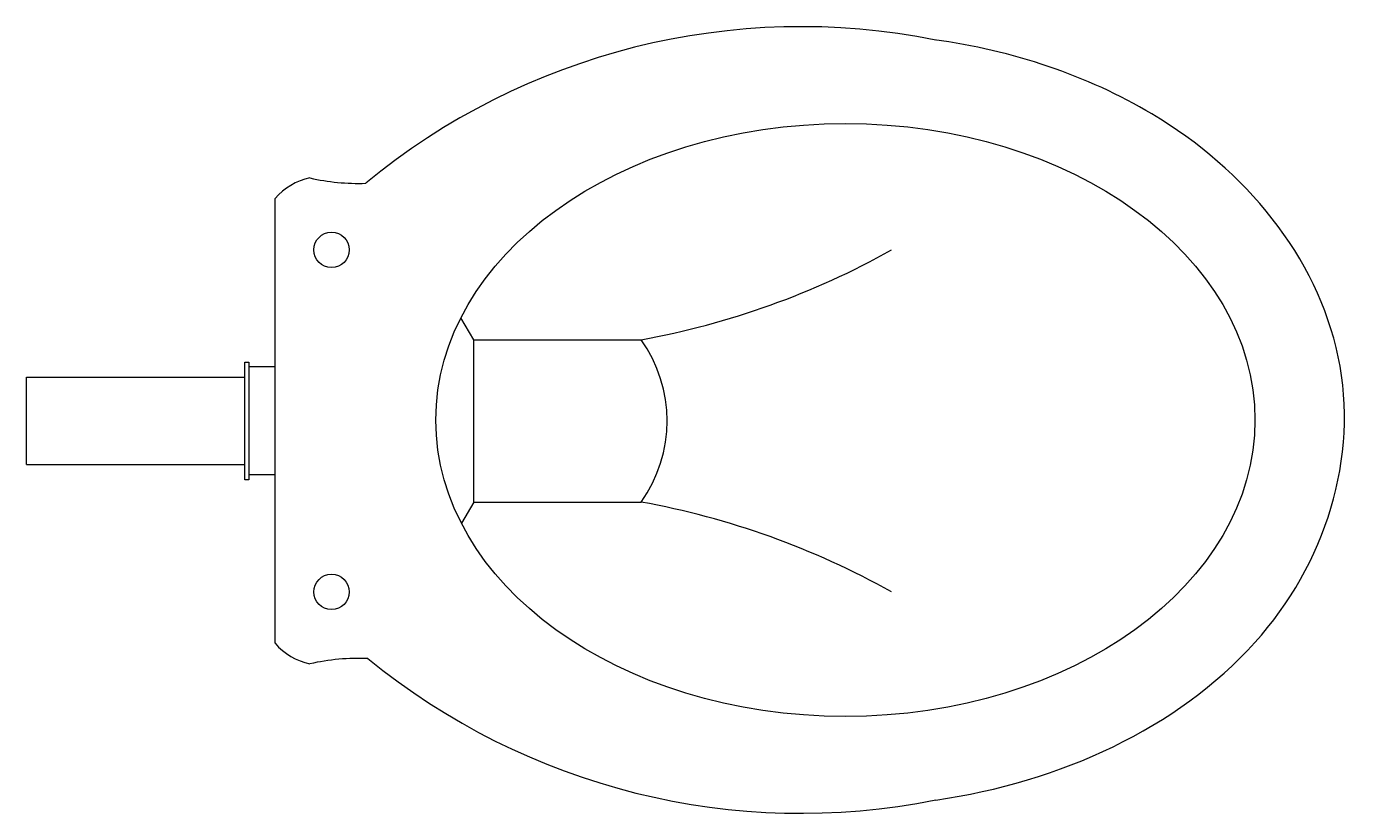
# Model space of a CAD drawing. Header units: millimetres. Extents: x 284.085 to 284.695, y -166.804 to -166.443.
import ezdxf

# ---------------------------------------------------------------- set-up
doc = ezdxf.new("R2010")
doc.units = ezdxf.units.MM
doc.header["$LTSCALE"] = 0.05
doc.layers.add('021', color=1, linetype='Continuous')

msp = doc.modelspace()

# ---------------------------------------------------------------- linework, layer by layer
at = {"layer": '021', "linetype": 'Continuous', "ltscale": 0.5}
for p, q in [((284.19834, -166.72569), (284.19834, -166.52209)), ((284.28934, -166.5867), (284.36603, -166.5867)), ((284.18455, -166.59698), (284.18635, -166.59698)), ((284.18455, -166.62389), (284.18455, -166.59698)), ((284.18635, -166.59698), (284.18635, -166.62389)), ((284.19852, -166.59914), (284.18635, -166.59914)), ((284.08455, -166.64389), (284.08455, -166.60389)), ((284.18455, -166.6508), (284.18455, -166.62389)), ((284.18635, -166.62389), (284.18635, -166.6508)), ((284.19852, -166.64863), (284.18635, -166.64863)), ((284.18635, -166.6508), (284.18455, -166.6508)), ((284.28934, -166.66107), (284.36603, -166.66107))]:
    msp.add_line(p, q, dxfattribs=at)
at = {"layer": '021'}
for p, q in [((284.28934, -166.5867), (284.28345, -166.57675)), ((284.28934, -166.66107), (284.28934, -166.5867)), ((284.08455, -166.60389), (284.18455, -166.60389)), ((284.08455, -166.64389), (284.18455, -166.64389)), ((284.28934, -166.66107), (284.28367, -166.67065))]:
    msp.add_line(p, q, dxfattribs=at)
at = {"layer": '021', "linetype": 'Continuous', "ltscale": 0.5}
for centre in [(284.22421, -166.5456), (284.22421, -166.70218)]:
    msp.add_circle(centre, 0.00811, dxfattribs=at)
for centre, radius, start, end in [((284.4394, -166.7569), 0.31349, 78.6792, 129.53437), ((284.22001, -166.5406), 0.0285, 101.57075, 139.49515), ((284.23674, -166.41267), 0.10249, 257.34704, 271.73698), ((284.30045, -166.22312), 0.36945, 280.22431, 299.20624), ((284.30045, -167.02466), 0.36945, 60.79376, 79.77569), ((284.22001, -166.70717), 0.0285, 220.50485, 258.42925), ((284.23674, -166.8351), 0.10249, 87.67869, 102.65296), ((284.4394, -166.49005), 0.31349, 230.71274, 281.3208)]:
    msp.add_arc(centre, radius, start, end, dxfattribs=at)
at = {"layer": '021'}
msp.add_arc((284.31377, -166.62389), 0.06414, 324.56579, 35.43421, dxfattribs=at)
msp.add_ellipse((284.45957, -166.62348), major_axis=(-0.18759, 0), ratio=0.72363, dxfattribs=at)
msp.add_open_spline([(284.50094, -166.79745), (284.5581, -166.78932), (284.61174, -166.76453), (284.67942, -166.68962), (284.69499, -166.64047), (284.67563, -166.54858), (284.6429, -166.50896), (284.57047, -166.46577), (284.53604, -166.45432), (284.50026, -166.44937)], degree=3, knots=[1.762027, 1.762027, 1.762027, 1.762027, 2.56256, 2.56256, 3.292903, 3.292903, 4.023246, 4.023246, 4.52431, 4.52431, 4.52431, 4.52431], dxfattribs=at)

doc.saveas('drawing.dxf')
